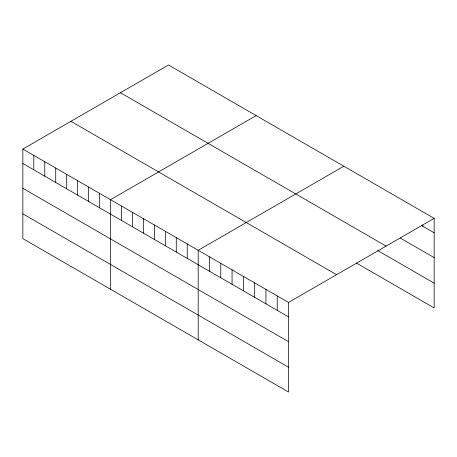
<?xml version="1.0" encoding="UTF-8"?>
<svg xmlns="http://www.w3.org/2000/svg" width="457" height="457" viewBox="0 0 457 457"><rect width="100%" height="100%" fill="white"/><g stroke="black" fill="none" stroke-linecap="round" stroke-linejoin="round"><path stroke-width="0.69" d="M22.85 149.062L288.516 302.443L288.516 392.02L22.85 238.64L22.85 149.062L168.484 64.98L434.15 218.36L434.15 307.938L356.3 262.992M256.154 115.598L110.52 199.675L110.52 289.252M343.824 166.211L198.189 250.293L198.189 339.871M288.516 302.443L434.15 218.36M421.668 225.598L434.15 232.802M400.275 238.04L434.15 257.599M120.425 92.725L386.091 246.112M377.693 250.55L434.15 283.146M70.909 121.316L336.575 274.697M22.85 163.497L288.516 316.884M22.85 188.295L288.516 341.676M22.85 213.842L288.516 367.222M422.856 224.907L422.856 226.284M277.228 295.925L277.228 310.36M265.934 289.407L265.934 303.842M254.646 282.889L254.646 297.324M243.353 276.365L243.353 290.806M232.065 269.847L232.065 284.288M220.771 263.329L220.771 277.77M209.483 256.811L209.483 271.252M187.233 243.964L187.233 258.405M176.271 237.64L176.271 252.075M165.314 231.311L165.314 245.752M154.357 224.987L154.357 239.422M143.395 218.657L143.395 233.099M132.439 212.328L132.439 226.769M121.482 206.004L121.482 220.445M99.563 193.351L99.563 207.786M88.601 187.022L88.601 201.463M77.644 180.698L77.644 195.133M66.688 174.368L66.688 188.81M55.725 168.039L55.725 182.48M44.769 161.715L44.769 176.156M33.807 155.386L33.807 169.827"/></g></svg>
